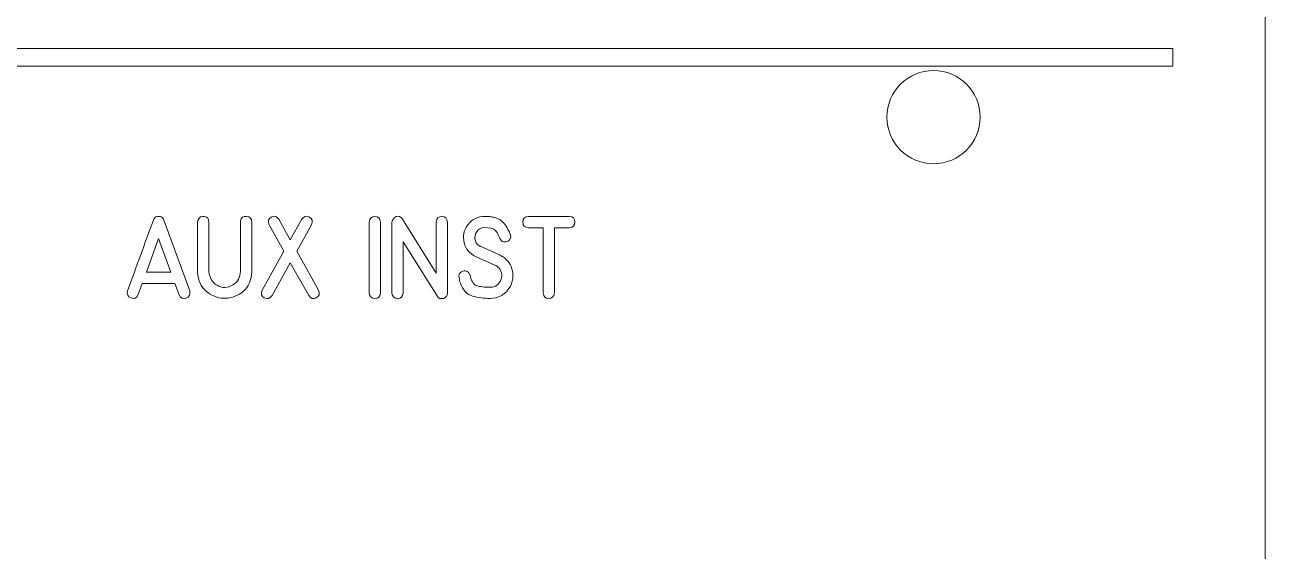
# Model space of a CAD drawing. Header units: millimetres. Extents: x -202 to 440, y -81 to 100.
# Drawn here: x -54.3 to -1.1, y 28.8 to 51.4 of the extents above; entities that cross this region are included whole.
import ezdxf

# ---------------------------------------------------------------- set-up
doc = ezdxf.new("R2010")
doc.units = ezdxf.units.MM
doc.header["$MEASUREMENT"] = 0
doc.layers.add('Cut', color=7, linetype='Continuous')
doc.layers.add('Engrave', color=7, linetype='Continuous')

msp = doc.modelspace()

# ---------------------------------------------------------------- linework, layer by layer
at = {"layer": 'Cut', "color": 250, "lineweight": 9}
for points, knots in [([(-1.0952, 97.6658), (-1.0954, 98.0639), (-1.2538, 98.4456), (-1.5355, 98.7269), (-1.5355, 98.7269), (-1.8171, 99.0082), (-2.1971, 99.1661), (-2.5952, 99.1658), (-2.5952, 99.1658), (-2.5952, 99.1658), (-144.0452, 99.1658), (-144.0452, 99.1658), (-144.0452, 99.1658), (-144.4432, 99.1656), (-144.8249, 99.0072), (-145.1062, 98.7255), (-145.1062, 98.7255), (-145.3875, 98.4439), (-145.5454, 98.0639), (-145.5452, 97.6658), (-145.5452, 97.6658), (-145.5452, 97.6658), (-145.5452, 93.1783), (-145.5452, 93.1783), (-145.5452, 93.1783), (-145.5449, 92.7802), (-145.3865, 92.3986), (-145.1049, 92.1173), (-145.1049, 92.1173), (-144.8232, 91.836), (-144.4432, 91.6781), (-144.0452, 91.6783), (-144.0452, 91.6783), (-144.0452, 91.6783), (-141.5827, 91.6783), (-141.5827, 91.6783), (-141.5827, 91.6783), (-139.4391, 91.6783), (-137.4583, 90.5347), (-136.3865, 88.6783), (-136.3865, 88.6783), (-135.3147, 86.8219), (-135.3147, 84.5347), (-136.3865, 82.6783), (-136.3865, 82.6783), (-137.4583, 80.8219), (-139.4391, 79.6783), (-141.5827, 79.6783), (-141.5827, 79.6783), (-141.5827, 79.6783), (-144.0452, 79.6783), (-144.0452, 79.6783), (-144.0452, 79.6783), (-144.4432, 79.6781), (-144.8249, 79.5197), (-145.1062, 79.238), (-145.1062, 79.238), (-145.3875, 78.9564), (-145.5454, 78.5764), (-145.5452, 78.1783), (-145.5452, 78.1783), (-145.5452, 78.1783), (-145.5452, 16.9783), (-145.5452, 16.9783), (-145.5452, 16.9783), (-145.5449, 16.5802), (-145.3865, 16.1986), (-145.1049, 15.9173), (-145.1049, 15.9173), (-144.8232, 15.636), (-144.4432, 15.4781), (-144.0452, 15.4783), (-144.0452, 15.4783), (-144.0452, 15.4783), (-141.5827, 15.4783), (-141.5827, 15.4783), (-141.5827, 15.4783), (-139.4391, 15.4783), (-137.4583, 14.3347), (-136.3865, 12.4783), (-136.3865, 12.4783), (-135.3147, 10.6219), (-135.3147, 8.3347), (-136.3865, 6.4783), (-136.3865, 6.4783), (-137.4583, 4.6219), (-139.4391, 3.4783), (-141.5827, 3.4783), (-141.5827, 3.4783), (-141.5827, 3.4783), (-144.0452, 3.4783), (-144.0452, 3.4783), (-144.0452, 3.4783), (-144.4432, 3.4781), (-144.8249, 3.3197), (-145.1062, 3.038), (-145.1062, 3.038), (-145.3875, 2.7564), (-145.5454, 2.3764), (-145.5452, 1.9783), (-145.5452, 1.9783), (-145.5452, 1.9783), (-145.5452, -59.2217), (-145.5452, -59.2217), (-145.5452, -59.2217), (-145.5449, -59.6198), (-145.3865, -60.0014), (-145.1049, -60.2827), (-145.1049, -60.2827), (-144.8232, -60.564), (-144.4432, -60.7219), (-144.0452, -60.7217), (-144.0452, -60.7217), (-144.0452, -60.7217), (-141.5827, -60.7217), (-141.5827, -60.7217), (-141.5827, -60.7217), (-139.4391, -60.7217), (-137.4583, -61.8653), (-136.3865, -63.7217), (-136.3865, -63.7217), (-135.3147, -65.5781), (-135.3147, -67.8653), (-136.3865, -69.7217), (-136.3865, -69.7217), (-137.4583, -71.5781), (-139.4391, -72.7217), (-141.5827, -72.7217), (-141.5827, -72.7217), (-141.5827, -72.7217), (-144.0452, -72.7217), (-144.0452, -72.7217), (-144.0452, -72.7217), (-144.4432, -72.7219), (-144.8249, -72.8803), (-145.1062, -73.162), (-145.1062, -73.162), (-145.3875, -73.4436), (-145.5454, -73.8236), (-145.5452, -74.2217), (-145.5452, -74.2217), (-145.5452, -74.2217), (-145.5452, -78.7092), (-145.5452, -78.7092), (-145.5452, -78.7092), (-145.5449, -79.1073), (-145.3865, -79.4889), (-145.1049, -79.7702), (-145.1049, -79.7702), (-144.8232, -80.0515), (-144.4432, -80.2094), (-144.0452, -80.2092), (-144.0452, -80.2092), (-144.0452, -80.2092), (-2.5952, -80.2092), (-2.5952, -80.2092), (-2.5952, -80.2092), (-2.1971, -80.2089), (-1.8154, -80.0505), (-1.5341, -79.7689), (-1.5341, -79.7689), (-1.2528, -79.4872), (-1.0949, -79.1073), (-1.0952, -78.7092), (-1.0952, -78.7092), (-1.0952, -78.7092), (-1.0952, -74.2217), (-1.0952, -74.2217), (-1.0952, -74.2217), (-1.0954, -73.8236), (-1.2538, -73.4419), (-1.5355, -73.1606), (-1.5355, -73.1606), (-1.8171, -72.8793), (-2.1971, -72.7214), (-2.5952, -72.7217), (-2.5952, -72.7217), (-2.5952, -72.7217), (-5.0577, -72.7217), (-5.0577, -72.7217), (-5.0577, -72.7217), (-7.2013, -72.7217), (-9.182, -71.5781), (-10.2538, -69.7217), (-10.2538, -69.7217), (-11.3256, -67.8653), (-11.3256, -65.5781), (-10.2538, -63.7217), (-10.2538, -63.7217), (-9.182, -61.8653), (-7.2013, -60.7217), (-5.0577, -60.7217), (-5.0577, -60.7217), (-5.0577, -60.7217), (-2.5952, -60.7217), (-2.5952, -60.7217), (-2.5952, -60.7217), (-2.1971, -60.7214), (-1.8154, -60.563), (-1.5341, -60.2814), (-1.5341, -60.2814), (-1.2528, -59.9997), (-1.0949, -59.6198), (-1.0952, -59.2217), (-1.0952, -59.2217), (-1.0952, -59.2217), (-1.0952, 1.9783), (-1.0952, 1.9783), (-1.0952, 1.9783), (-1.0954, 2.3764), (-1.2538, 2.7581), (-1.5355, 3.0394), (-1.5355, 3.0394), (-1.8171, 3.3207), (-2.1971, 3.4786), (-2.5952, 3.4783), (-2.5952, 3.4783), (-2.5952, 3.4783), (-5.0577, 3.4783), (-5.0577, 3.4783), (-5.0577, 3.4783), (-7.2013, 3.4783), (-9.182, 4.6219), (-10.2538, 6.4783), (-10.2538, 6.4783), (-11.3256, 8.3347), (-11.3256, 10.6219), (-10.2538, 12.4783), (-10.2538, 12.4783), (-9.182, 14.3347), (-7.2013, 15.4783), (-5.0577, 15.4783), (-5.0577, 15.4783), (-5.0577, 15.4783), (-2.5952, 15.4783), (-2.5952, 15.4783), (-2.5952, 15.4783), (-2.1971, 15.4786), (-1.8154, 15.637), (-1.5341, 15.9186), (-1.5341, 15.9186), (-1.2528, 16.2003), (-1.0949, 16.5802), (-1.0952, 16.9783), (-1.0952, 16.9783), (-1.0952, 16.9783), (-1.0952, 78.1783), (-1.0952, 78.1783), (-1.0952, 78.1783), (-1.0954, 78.5764), (-1.2538, 78.9581), (-1.5355, 79.2394), (-1.5355, 79.2394), (-1.8171, 79.5207), (-2.1971, 79.6786), (-2.5952, 79.6783), (-2.5952, 79.6783), (-2.5952, 79.6783), (-5.0577, 79.6783), (-5.0577, 79.6783), (-5.0577, 79.6783), (-7.2013, 79.6783), (-9.182, 80.8219), (-10.2538, 82.6783), (-10.2538, 82.6783), (-11.3256, 84.5347), (-11.3256, 86.8219), (-10.2538, 88.6783), (-10.2538, 88.6783), (-9.182, 90.5347), (-7.2013, 91.6783), (-5.0577, 91.6783), (-5.0577, 91.6783), (-5.0577, 91.6783), (-2.5952, 91.6783), (-2.5952, 91.6783), (-2.5952, 91.6783), (-2.1971, 91.6786), (-1.8154, 91.837), (-1.5341, 92.1186), (-1.5341, 92.1186), (-1.2528, 92.4003), (-1.0949, 92.7802), (-1.0952, 93.1783), (-1.0952, 93.1783), (-1.0952, 93.1783), (-1.0952, 97.6658), (-1.0952, 97.6658)], [0, 0, 0, 0, 0.0136986, 0.0136986, 0.0136986, 0.0136986, 0.0273973, 0.0273973, 0.0273973, 0.0273973, 0.0410959, 0.0410959, 0.0410959, 0.0410959, 0.0547945, 0.0547945, 0.0547945, 0.0547945, 0.0684932, 0.0684932, 0.0684932, 0.0684932, 0.0821918, 0.0821918, 0.0821918, 0.0821918, 0.0958904, 0.0958904, 0.0958904, 0.0958904, 0.109589, 0.109589, 0.109589, 0.109589, 0.1232877, 0.1232877, 0.1232877, 0.1232877, 0.1369863, 0.1369863, 0.1369863, 0.1369863, 0.1506849, 0.1506849, 0.1506849, 0.1506849, 0.1643836, 0.1643836, 0.1643836, 0.1643836, 0.1780822, 0.1780822, 0.1780822, 0.1780822, 0.1917808, 0.1917808, 0.1917808, 0.1917808, 0.2054795, 0.2054795, 0.2054795, 0.2054795, 0.2191781, 0.2191781, 0.2191781, 0.2191781, 0.2328767, 0.2328767, 0.2328767, 0.2328767, 0.2465753, 0.2465753, 0.2465753, 0.2465753, 0.260274, 0.260274, 0.260274, 0.260274, 0.2739726, 0.2739726, 0.2739726, 0.2739726, 0.2876712, 0.2876712, 0.2876712, 0.2876712, 0.3013699, 0.3013699, 0.3013699, 0.3013699, 0.3150685, 0.3150685, 0.3150685, 0.3150685, 0.3287671, 0.3287671, 0.3287671, 0.3287671, 0.3424658, 0.3424658, 0.3424658, 0.3424658, 0.3561644, 0.3561644, 0.3561644, 0.3561644, 0.369863, 0.369863, 0.369863, 0.369863, 0.3835616, 0.3835616, 0.3835616, 0.3835616, 0.3972603, 0.3972603, 0.3972603, 0.3972603, 0.4109589, 0.4109589, 0.4109589, 0.4109589, 0.4246575, 0.4246575, 0.4246575, 0.4246575, 0.4383562, 0.4383562, 0.4383562, 0.4383562, 0.4520548, 0.4520548, 0.4520548, 0.4520548, 0.4657534, 0.4657534, 0.4657534, 0.4657534, 0.4794521, 0.4794521, 0.4794521, 0.4794521, 0.4931507, 0.4931507, 0.4931507, 0.4931507, 0.5068493, 0.5068493, 0.5068493, 0.5068493, 0.5205479, 0.5205479, 0.5205479, 0.5205479, 0.5342466, 0.5342466, 0.5342466, 0.5342466, 0.5479452, 0.5479452, 0.5479452, 0.5479452, 0.5616438, 0.5616438, 0.5616438, 0.5616438, 0.5753425, 0.5753425, 0.5753425, 0.5753425, 0.5890411, 0.5890411, 0.5890411, 0.5890411, 0.6027397, 0.6027397, 0.6027397, 0.6027397, 0.6164384, 0.6164384, 0.6164384, 0.6164384, 0.630137, 0.630137, 0.630137, 0.630137, 0.6438356, 0.6438356, 0.6438356, 0.6438356, 0.6575342, 0.6575342, 0.6575342, 0.6575342, 0.6712329, 0.6712329, 0.6712329, 0.6712329, 0.6849315, 0.6849315, 0.6849315, 0.6849315, 0.6986301, 0.6986301, 0.6986301, 0.6986301, 0.7123288, 0.7123288, 0.7123288, 0.7123288, 0.7260274, 0.7260274, 0.7260274, 0.7260274, 0.739726, 0.739726, 0.739726, 0.739726, 0.7534247, 0.7534247, 0.7534247, 0.7534247, 0.7671233, 0.7671233, 0.7671233, 0.7671233, 0.7808219, 0.7808219, 0.7808219, 0.7808219, 0.7945205, 0.7945205, 0.7945205, 0.7945205, 0.8082192, 0.8082192, 0.8082192, 0.8082192, 0.8219178, 0.8219178, 0.8219178, 0.8219178, 0.8356164, 0.8356164, 0.8356164, 0.8356164, 0.8493151, 0.8493151, 0.8493151, 0.8493151, 0.8630137, 0.8630137, 0.8630137, 0.8630137, 0.8767123, 0.8767123, 0.8767123, 0.8767123, 0.890411, 0.890411, 0.890411, 0.890411, 0.9041096, 0.9041096, 0.9041096, 0.9041096, 0.9178082, 0.9178082, 0.9178082, 0.9178082, 0.9315068, 0.9315068, 0.9315068, 0.9315068, 0.9452055, 0.9452055, 0.9452055, 0.9452055, 0.9589041, 0.9589041, 0.9589041, 0.9589041, 0.9726027, 0.9726027, 0.9726027, 0.9726027, 1, 1, 1, 1]), ([(-15.3202, 49.4784), (-14.2156, 49.4784), (-13.3202, 48.5829), (-13.3202, 47.4782), (-13.3202, 47.4782), (-13.3202, 46.3737), (-14.2156, 45.4782), (-15.3202, 45.4782), (-15.3202, 45.4782), (-16.4248, 45.4783), (-17.3202, 46.3737), (-17.3202, 47.4782), (-17.3202, 47.4782), (-17.3202, 48.5829), (-16.4248, 49.4782), (-15.3202, 49.4784)], [0, 0, 0, 0, 0.2, 0.2, 0.2, 0.2, 0.4, 0.4, 0.4, 0.4, 0.6, 0.6, 0.6, 0.6, 1, 1, 1, 1])]:
    msp.add_open_spline(points, degree=3, knots=knots, dxfattribs=at)
at = {"layer": 'Engrave', "color": 240, "lineweight": 9}
for points, knots in [([(-57.9291, 49.6667), (-57.9291, 49.6667), (-57.6624, 50.4182), (-57.6624, 50.4182), (-57.6624, 50.4182), (-57.6624, 50.4182), (-5.0577, 50.4182), (-5.0577, 50.4182), (-5.0577, 50.4182), (-5.0577, 50.4182), (-5.0577, 49.6682), (-5.0577, 49.6682), (-5.0577, 49.6682), (-5.0577, 49.6682), (-57.1327, 49.6682), (-57.1327, 49.6682), (-57.1327, 49.6682), (-57.1327, 49.6682), (-57.9291, 49.6667), (-57.9291, 49.6667)], [0, 0, 0, 0, 0.1666667, 0.1666667, 0.1666667, 0.1666667, 0.3333333, 0.3333333, 0.3333333, 0.3333333, 0.5, 0.5, 0.5, 0.5, 0.6666667, 0.6666667, 0.6666667, 0.6666667, 1, 1, 1, 1]), ([(-49.8905, 40.0241), (-49.707, 40.5309), (-49.523, 41.0371), (-49.339, 41.5428), (-49.339, 41.5428), (-49.1543, 42.0484), (-48.9697, 42.5546), (-48.7851, 43.0609), (-48.7851, 43.0609), (-48.7469, 43.1655), (-48.6716, 43.2184), (-48.5593, 43.2196), (-48.5593, 43.2196), (-48.4464, 43.2208), (-48.3706, 43.1679), (-48.3318, 43.0609), (-48.3318, 43.0609), (-48.3318, 43.0609), (-47.2276, 40.0159), (-47.2276, 40.0159), (-47.2276, 40.0159), (-47.1935, 39.8536), (-47.2429, 39.7495), (-47.3758, 39.7025), (-47.3758, 39.7025), (-47.5093, 39.6549), (-47.6116, 39.7037), (-47.6845, 39.8471), (-47.6845, 39.8471), (-47.6845, 39.8471), (-47.8614, 40.3398), (-47.8614, 40.3398), (-47.8614, 40.3398), (-47.8614, 40.3398), (-49.2655, 40.3398), (-49.2655, 40.3398), (-49.2655, 40.3398), (-49.2655, 40.3398), (-49.4377, 39.8589), (-49.4377, 39.8589), (-49.4377, 39.8589), (-49.5112, 39.7142), (-49.6159, 39.6672), (-49.7511, 39.7172), (-49.7511, 39.7172), (-49.8869, 39.7666), (-49.9334, 39.8695), (-49.8905, 40.0241)], [0, 0, 0, 0, 0.0769231, 0.0769231, 0.0769231, 0.0769231, 0.1538462, 0.1538462, 0.1538462, 0.1538462, 0.2307692, 0.2307692, 0.2307692, 0.2307692, 0.3076923, 0.3076923, 0.3076923, 0.3076923, 0.3846154, 0.3846154, 0.3846154, 0.3846154, 0.4615385, 0.4615385, 0.4615385, 0.4615385, 0.5384615, 0.5384615, 0.5384615, 0.5384615, 0.6153846, 0.6153846, 0.6153846, 0.6153846, 0.6923077, 0.6923077, 0.6923077, 0.6923077, 0.7692308, 0.7692308, 0.7692308, 0.7692308, 0.8461538, 0.8461538, 0.8461538, 0.8461538, 1, 1, 1, 1]), ([(-44.5666, 40.8549), (-44.5666, 40.8549), (-44.5666, 40.8202), (-44.5666, 40.8202), (-44.5666, 40.8202), (-44.5701, 40.7626), (-44.5725, 40.7285), (-44.5731, 40.7167), (-44.5731, 40.7167), (-44.6213, 40.3657), (-44.7659, 40.1064), (-45.0058, 39.9388), (-45.0058, 39.9388), (-45.2457, 39.7719), (-45.502, 39.6937), (-45.7736, 39.7048), (-45.7736, 39.7048), (-46.0459, 39.716), (-46.2952, 39.8148), (-46.5203, 40.0017), (-46.5203, 40.0017), (-46.7461, 40.1893), (-46.869, 40.4621), (-46.8884, 40.8202), (-46.8884, 40.8202), (-46.8884, 40.8202), (-46.8884, 40.8549), (-46.8884, 40.8549), (-46.8884, 40.8549), (-46.8884, 40.8549), (-46.8884, 42.9785), (-46.8884, 42.9785), (-46.8884, 42.9785), (-46.8884, 43.0126), (-46.8819, 43.0438), (-46.8696, 43.0714), (-46.8696, 43.0714), (-46.8143, 43.192), (-46.7226, 43.2396), (-46.5944, 43.2143), (-46.5944, 43.2143), (-46.4668, 43.189), (-46.4028, 43.1102), (-46.4028, 42.9785), (-46.4028, 42.9785), (-46.4028, 42.9785), (-46.4028, 40.8549), (-46.4028, 40.8549), (-46.4028, 40.8549), (-46.3857, 40.5903), (-46.2693, 40.3927), (-46.0541, 40.2622), (-46.0541, 40.2622), (-45.8383, 40.1311), (-45.612, 40.137), (-45.3744, 40.2793), (-45.3744, 40.2793), (-45.2674, 40.3422), (-45.1892, 40.4239), (-45.1392, 40.5238), (-45.1392, 40.5238), (-45.0893, 40.6238), (-45.0599, 40.7343), (-45.0505, 40.8549), (-45.0505, 40.8549), (-45.0505, 40.8549), (-45.0505, 42.9785), (-45.0505, 42.9785), (-45.0505, 42.9785), (-45.0505, 42.9991), (-45.0493, 43.0144), (-45.0469, 43.025), (-45.0469, 43.025), (-45.0205, 43.1661), (-44.9341, 43.2302), (-44.7871, 43.2161), (-44.7871, 43.2161), (-44.6401, 43.2025), (-44.5666, 43.1232), (-44.5666, 42.9785), (-44.5666, 42.9785), (-44.5666, 42.9785), (-44.5666, 40.8549), (-44.5666, 40.8549)], [0, 0, 0, 0, 0.0454545, 0.0454545, 0.0454545, 0.0454545, 0.0909091, 0.0909091, 0.0909091, 0.0909091, 0.1363636, 0.1363636, 0.1363636, 0.1363636, 0.1818182, 0.1818182, 0.1818182, 0.1818182, 0.2272727, 0.2272727, 0.2272727, 0.2272727, 0.2727273, 0.2727273, 0.2727273, 0.2727273, 0.3181818, 0.3181818, 0.3181818, 0.3181818, 0.3636364, 0.3636364, 0.3636364, 0.3636364, 0.4090909, 0.4090909, 0.4090909, 0.4090909, 0.4545455, 0.4545455, 0.4545455, 0.4545455, 0.5, 0.5, 0.5, 0.5, 0.5454545, 0.5454545, 0.5454545, 0.5454545, 0.5909091, 0.5909091, 0.5909091, 0.5909091, 0.6363636, 0.6363636, 0.6363636, 0.6363636, 0.6818182, 0.6818182, 0.6818182, 0.6818182, 0.7272727, 0.7272727, 0.7272727, 0.7272727, 0.7727273, 0.7727273, 0.7727273, 0.7727273, 0.8181818, 0.8181818, 0.8181818, 0.8181818, 0.8636364, 0.8636364, 0.8636364, 0.8636364, 0.9090909, 0.9090909, 0.9090909, 0.9090909, 1, 1, 1, 1]), ([(-44.1203, 40.0535), (-44.1203, 40.0535), (-43.1884, 41.7209), (-43.1884, 41.7209), (-43.1884, 41.7209), (-43.1884, 41.7209), (-43.824, 42.8598), (-43.824, 42.8598), (-43.824, 42.8598), (-43.8852, 43.0103), (-43.8534, 43.1202), (-43.7293, 43.1896), (-43.7293, 43.1896), (-43.6053, 43.259), (-43.4953, 43.2278), (-43.3983, 43.0955), (-43.3983, 43.0955), (-43.3983, 43.0955), (-42.9127, 42.2189), (-42.9127, 42.2189), (-42.9127, 42.2189), (-42.9127, 42.2189), (-42.4235, 43.0955), (-42.4235, 43.0955), (-42.4235, 43.0955), (-42.3271, 43.2278), (-42.2177, 43.259), (-42.0948, 43.1902), (-42.0948, 43.1902), (-41.972, 43.1214), (-41.9396, 43.0109), (-41.9984, 42.858), (-41.9984, 42.858), (-41.9984, 42.858), (-42.6322, 41.7209), (-42.6322, 41.7209), (-42.6322, 41.7209), (-42.6322, 41.7209), (-41.7021, 40.0535), (-41.7021, 40.0535), (-41.7021, 40.0535), (-41.6398, 39.9018), (-41.6721, 39.7913), (-41.7985, 39.7219), (-41.7985, 39.7219), (-41.9249, 39.6525), (-42.0331, 39.6848), (-42.1237, 39.8195), (-42.1237, 39.8195), (-42.1237, 39.8195), (-42.9127, 41.2247), (-42.9127, 41.2247), (-42.9127, 41.2247), (-42.9127, 41.2247), (-43.6929, 39.8195), (-43.6929, 39.8195), (-43.6929, 39.8195), (-43.7928, 39.6884), (-43.9046, 39.6566), (-44.028, 39.7248), (-44.028, 39.7248), (-44.1515, 39.7924), (-44.1827, 39.9018), (-44.1203, 40.0535)], [0, 0, 0, 0, 0.0588235, 0.0588235, 0.0588235, 0.0588235, 0.1176471, 0.1176471, 0.1176471, 0.1176471, 0.1764706, 0.1764706, 0.1764706, 0.1764706, 0.2352941, 0.2352941, 0.2352941, 0.2352941, 0.2941176, 0.2941176, 0.2941176, 0.2941176, 0.3529412, 0.3529412, 0.3529412, 0.3529412, 0.4117647, 0.4117647, 0.4117647, 0.4117647, 0.4705882, 0.4705882, 0.4705882, 0.4705882, 0.5294118, 0.5294118, 0.5294118, 0.5294118, 0.5882353, 0.5882353, 0.5882353, 0.5882353, 0.6470588, 0.6470588, 0.6470588, 0.6470588, 0.7058824, 0.7058824, 0.7058824, 0.7058824, 0.7647059, 0.7647059, 0.7647059, 0.7647059, 0.8235294, 0.8235294, 0.8235294, 0.8235294, 0.8823529, 0.8823529, 0.8823529, 0.8823529, 1, 1, 1, 1]), ([(-39.0405, 39.9294), (-39.0658, 39.7677), (-39.1475, 39.6872), (-39.2857, 39.6878), (-39.2857, 39.6878), (-39.4245, 39.6884), (-39.5056, 39.7689), (-39.5297, 39.9294), (-39.5297, 39.9294), (-39.5297, 39.9294), (-39.5297, 42.975), (-39.5297, 42.975), (-39.5297, 42.975), (-39.5056, 43.1367), (-39.4245, 43.2184), (-39.2857, 43.219), (-39.2857, 43.219), (-39.1475, 43.2196), (-39.0658, 43.1379), (-39.0405, 42.975), (-39.0405, 42.975), (-39.0405, 42.975), (-39.0405, 39.9294), (-39.0405, 39.9294)], [0, 0, 0, 0, 0.1428571, 0.1428571, 0.1428571, 0.1428571, 0.2857143, 0.2857143, 0.2857143, 0.2857143, 0.4285714, 0.4285714, 0.4285714, 0.4285714, 0.5714286, 0.5714286, 0.5714286, 0.5714286, 0.7142857, 0.7142857, 0.7142857, 0.7142857, 1, 1, 1, 1]), ([(-36.1726, 39.9294), (-36.1726, 39.8089), (-36.2308, 39.7325), (-36.3472, 39.6995), (-36.3472, 39.6995), (-36.4642, 39.6672), (-36.5541, 39.7013), (-36.6188, 39.8024), (-36.6188, 39.8024), (-36.6188, 39.8024), (-38.0658, 42.1225), (-38.0658, 42.1225), (-38.0658, 42.1225), (-38.0658, 42.1225), (-38.0658, 39.9294), (-38.0658, 39.9294), (-38.0658, 39.9294), (-38.091, 39.7689), (-38.1722, 39.6884), (-38.3092, 39.6884), (-38.3092, 39.6884), (-38.4467, 39.6884), (-38.5273, 39.7689), (-38.5514, 39.9294), (-38.5514, 39.9294), (-38.5514, 39.9294), (-38.5514, 42.9715), (-38.5514, 42.9715), (-38.5514, 42.9715), (-38.5343, 43.0908), (-38.4732, 43.1696), (-38.368, 43.2078), (-38.368, 43.2078), (-38.2627, 43.2455), (-38.1751, 43.2096), (-38.1051, 43.1008), (-38.1051, 43.1008), (-38.1051, 43.1008), (-36.6582, 40.7773), (-36.6582, 40.7773), (-36.6582, 40.7773), (-36.6582, 40.7773), (-36.6582, 42.9715), (-36.6582, 42.9715), (-36.6582, 42.9715), (-36.6364, 43.1355), (-36.553, 43.2172), (-36.4077, 43.2155), (-36.4077, 43.2155), (-36.2625, 43.2137), (-36.1843, 43.1326), (-36.1726, 42.9715), (-36.1726, 42.9715), (-36.1726, 42.9715), (-36.1726, 39.9294), (-36.1726, 39.9294)], [0, 0, 0, 0, 0.0666667, 0.0666667, 0.0666667, 0.0666667, 0.1333333, 0.1333333, 0.1333333, 0.1333333, 0.2, 0.2, 0.2, 0.2, 0.2666667, 0.2666667, 0.2666667, 0.2666667, 0.3333333, 0.3333333, 0.3333333, 0.3333333, 0.4, 0.4, 0.4, 0.4, 0.4666667, 0.4666667, 0.4666667, 0.4666667, 0.5333333, 0.5333333, 0.5333333, 0.5333333, 0.6, 0.6, 0.6, 0.6, 0.6666667, 0.6666667, 0.6666667, 0.6666667, 0.7333333, 0.7333333, 0.7333333, 0.7333333, 0.8, 0.8, 0.8, 0.8, 0.8666667, 0.8666667, 0.8666667, 0.8666667, 1, 1, 1, 1]), ([(-33.9454, 41.5692), (-33.9454, 41.5692), (-33.9178, 41.5575), (-33.9178, 41.5575), (-33.9178, 41.5575), (-33.9178, 41.5575), (-33.8866, 41.5422), (-33.8866, 41.5422), (-33.8866, 41.5422), (-33.8866, 41.5422), (-33.859, 41.5263), (-33.859, 41.5263), (-33.859, 41.5263), (-33.8513, 41.5204), (-33.8419, 41.5151), (-33.8325, 41.5098), (-33.8325, 41.5098), (-33.8225, 41.5051), (-33.8131, 41.4993), (-33.8037, 41.494), (-33.8037, 41.494), (-33.5768, 41.3446), (-33.4357, 41.1377), (-33.3822, 40.8737), (-33.3822, 40.8737), (-33.3616, 40.7702), (-33.3569, 40.6638), (-33.368, 40.555), (-33.368, 40.555), (-33.3869, 40.3986), (-33.4415, 40.2546), (-33.5327, 40.1217), (-33.5327, 40.1217), (-33.6238, 39.9888), (-33.7385, 39.8865), (-33.876, 39.8142), (-33.876, 39.8142), (-34.0242, 39.736), (-34.1777, 39.6972), (-34.3364, 39.6972), (-34.3364, 39.6972), (-34.6027, 39.6972), (-34.8567, 39.7313), (-35.0996, 39.7995), (-35.0996, 39.7995), (-35.3418, 39.8677), (-35.5146, 40.0505), (-35.6175, 40.3481), (-35.6175, 40.3481), (-35.6317, 40.3863), (-35.6416, 40.4251), (-35.6487, 40.4651), (-35.6487, 40.4651), (-35.6558, 40.5056), (-35.664, 40.5456), (-35.6728, 40.5862), (-35.6728, 40.5862), (-35.6899, 40.6685), (-35.6699, 40.7414), (-35.6117, 40.8049), (-35.6117, 40.8049), (-35.554, 40.8678), (-35.4817, 40.8919), (-35.3959, 40.8772), (-35.3959, 40.8772), (-35.3048, 40.8584), (-35.2418, 40.8025), (-35.206, 40.7085), (-35.206, 40.7085), (-35.206, 40.7085), (-35.2007, 40.6926), (-35.2007, 40.6926), (-35.2007, 40.6926), (-35.146, 40.4433), (-35.0496, 40.2945), (-34.9126, 40.2463), (-34.9126, 40.2463), (-34.775, 40.1981), (-34.5845, 40.1764), (-34.3399, 40.1811), (-34.3399, 40.1811), (-34.1147, 40.1811), (-33.9601, 40.2869), (-33.876, 40.498), (-33.876, 40.498), (-33.8396, 40.5921), (-33.8337, 40.6902), (-33.859, 40.792), (-33.859, 40.792), (-33.8843, 40.8931), (-33.9342, 40.9783), (-34.0089, 41.0459), (-34.0089, 41.0459), (-34.0424, 41.0748), (-34.0859, 41.1012), (-34.14, 41.1265), (-34.14, 41.1265), (-34.14, 41.1265), (-34.9373, 41.4763), (-34.9373, 41.4763), (-34.9373, 41.4763), (-34.9373, 41.4763), (-34.9632, 41.4904), (-34.9632, 41.4904), (-34.9632, 41.4904), (-35.2242, 41.628), (-35.3859, 41.8238), (-35.4488, 42.0778), (-35.4488, 42.0778), (-35.5258, 42.3718), (-35.4723, 42.6352), (-35.2877, 42.8692), (-35.2877, 42.8692), (-35.1037, 43.1026), (-34.8614, 43.2196), (-34.5622, 43.2196), (-34.5622, 43.2196), (-34.5622, 43.2196), (-34.3723, 43.2143), (-34.3723, 43.2143), (-34.3723, 43.2143), (-34.3105, 43.2031), (-34.2506, 43.192), (-34.1935, 43.1808), (-34.1935, 43.1808), (-34.1359, 43.1702), (-34.0777, 43.1514), (-34.0195, 43.1249), (-34.0195, 43.1249), (-33.8749, 43.0573), (-33.7637, 42.9638), (-33.6867, 42.8457), (-33.6867, 42.8457), (-33.6097, 42.7275), (-33.5403, 42.5993), (-33.4786, 42.4617), (-33.4786, 42.4617), (-33.4727, 42.4488), (-33.4674, 42.4341), (-33.4627, 42.417), (-33.4627, 42.417), (-33.4504, 42.3606), (-33.4562, 42.3095), (-33.4803, 42.2636), (-33.4803, 42.2636), (-33.4939, 42.2348), (-33.5086, 42.213), (-33.5233, 42.1983), (-33.5233, 42.1983), (-33.538, 42.183), (-33.5503, 42.173), (-33.5591, 42.1672), (-33.5591, 42.1672), (-33.6191, 42.1248), (-33.6844, 42.1119), (-33.7555, 42.1295), (-33.7555, 42.1295), (-33.8272, 42.1454), (-33.8813, 42.1913), (-33.9195, 42.2671), (-33.9195, 42.2671), (-33.9495, 42.3336), (-33.9813, 42.4018), (-34.0148, 42.4711), (-34.0148, 42.4711), (-34.0489, 42.5405), (-34.0965, 42.5981), (-34.1571, 42.6446), (-34.1571, 42.6446), (-34.1824, 42.6628), (-34.207, 42.6763), (-34.2306, 42.6846), (-34.2306, 42.6846), (-34.2541, 42.6934), (-34.28, 42.7028), (-34.3088, 42.7134), (-34.3088, 42.7134), (-34.3088, 42.7134), (-34.4205, 42.7322), (-34.4205, 42.7322), (-34.4205, 42.7322), (-34.4205, 42.7322), (-34.5792, 42.7375), (-34.5792, 42.7375), (-34.5792, 42.7375), (-34.7333, 42.7351), (-34.8509, 42.6687), (-34.932, 42.5376), (-34.932, 42.5376), (-34.9873, 42.4535), (-35.0078, 42.36), (-34.9943, 42.2565), (-34.9943, 42.2565), (-34.9784, 42.1295), (-34.9185, 42.0308), (-34.815, 41.9602), (-34.815, 41.9602), (-34.8103, 41.9573), (-34.8056, 41.9532), (-34.7997, 41.949), (-34.7997, 41.949), (-34.7938, 41.9455), (-34.7874, 41.9414), (-34.7809, 41.9379), (-34.7809, 41.9379), (-34.7809, 41.9379), (-34.7615, 41.9296), (-34.7615, 41.9296), (-34.7615, 41.9296), (-34.7615, 41.9296), (-34.7409, 41.9208), (-34.7409, 41.9208), (-34.7409, 41.9208), (-34.7409, 41.9208), (-33.9454, 41.5692), (-33.9454, 41.5692)], [0, 0, 0, 0, 0.0181818, 0.0181818, 0.0181818, 0.0181818, 0.0363636, 0.0363636, 0.0363636, 0.0363636, 0.0545455, 0.0545455, 0.0545455, 0.0545455, 0.0727273, 0.0727273, 0.0727273, 0.0727273, 0.0909091, 0.0909091, 0.0909091, 0.0909091, 0.1090909, 0.1090909, 0.1090909, 0.1090909, 0.1272727, 0.1272727, 0.1272727, 0.1272727, 0.1454545, 0.1454545, 0.1454545, 0.1454545, 0.1636364, 0.1636364, 0.1636364, 0.1636364, 0.1818182, 0.1818182, 0.1818182, 0.1818182, 0.2, 0.2, 0.2, 0.2, 0.2181818, 0.2181818, 0.2181818, 0.2181818, 0.2363636, 0.2363636, 0.2363636, 0.2363636, 0.2545455, 0.2545455, 0.2545455, 0.2545455, 0.2727273, 0.2727273, 0.2727273, 0.2727273, 0.2909091, 0.2909091, 0.2909091, 0.2909091, 0.3090909, 0.3090909, 0.3090909, 0.3090909, 0.3272727, 0.3272727, 0.3272727, 0.3272727, 0.3454545, 0.3454545, 0.3454545, 0.3454545, 0.3636364, 0.3636364, 0.3636364, 0.3636364, 0.3818182, 0.3818182, 0.3818182, 0.3818182, 0.4, 0.4, 0.4, 0.4, 0.4181818, 0.4181818, 0.4181818, 0.4181818, 0.4363636, 0.4363636, 0.4363636, 0.4363636, 0.4545455, 0.4545455, 0.4545455, 0.4545455, 0.4727273, 0.4727273, 0.4727273, 0.4727273, 0.4909091, 0.4909091, 0.4909091, 0.4909091, 0.5090909, 0.5090909, 0.5090909, 0.5090909, 0.5272727, 0.5272727, 0.5272727, 0.5272727, 0.5454545, 0.5454545, 0.5454545, 0.5454545, 0.5636364, 0.5636364, 0.5636364, 0.5636364, 0.5818182, 0.5818182, 0.5818182, 0.5818182, 0.6, 0.6, 0.6, 0.6, 0.6181818, 0.6181818, 0.6181818, 0.6181818, 0.6363636, 0.6363636, 0.6363636, 0.6363636, 0.6545455, 0.6545455, 0.6545455, 0.6545455, 0.6727273, 0.6727273, 0.6727273, 0.6727273, 0.6909091, 0.6909091, 0.6909091, 0.6909091, 0.7090909, 0.7090909, 0.7090909, 0.7090909, 0.7272727, 0.7272727, 0.7272727, 0.7272727, 0.7454545, 0.7454545, 0.7454545, 0.7454545, 0.7636364, 0.7636364, 0.7636364, 0.7636364, 0.7818182, 0.7818182, 0.7818182, 0.7818182, 0.8, 0.8, 0.8, 0.8, 0.8181818, 0.8181818, 0.8181818, 0.8181818, 0.8363636, 0.8363636, 0.8363636, 0.8363636, 0.8545455, 0.8545455, 0.8545455, 0.8545455, 0.8727273, 0.8727273, 0.8727273, 0.8727273, 0.8909091, 0.8909091, 0.8909091, 0.8909091, 0.9090909, 0.9090909, 0.9090909, 0.9090909, 0.9272727, 0.9272727, 0.9272727, 0.9272727, 0.9454545, 0.9454545, 0.9454545, 0.9454545, 0.9636364, 0.9636364, 0.9636364, 0.9636364, 1, 1, 1, 1]), ([(-32.0628, 39.933), (-32.0628, 39.933), (-32.0628, 42.734), (-32.0628, 42.734), (-32.0628, 42.734), (-32.0628, 42.734), (-32.6948, 42.734), (-32.6948, 42.734), (-32.6948, 42.734), (-32.8554, 42.7463), (-32.9359, 42.8274), (-32.9353, 42.9756), (-32.9353, 42.9756), (-32.9347, 43.1244), (-32.8542, 43.2061), (-32.6948, 43.2196), (-32.6948, 43.2196), (-32.6948, 43.2196), (-30.9463, 43.2196), (-30.9463, 43.2196), (-30.9463, 43.2196), (-30.7881, 43.2073), (-30.7082, 43.1255), (-30.7076, 42.9756), (-30.7076, 42.9756), (-30.707, 42.8263), (-30.7869, 42.7451), (-30.9463, 42.734), (-30.9463, 42.734), (-30.9463, 42.734), (-31.5766, 42.734), (-31.5766, 42.734), (-31.5766, 42.734), (-31.5766, 42.734), (-31.5766, 39.933), (-31.5766, 39.933), (-31.5766, 39.933), (-31.603, 39.7701), (-31.6877, 39.6895), (-31.8311, 39.6919), (-31.8311, 39.6919), (-31.974, 39.6943), (-32.051, 39.7748), (-32.0628, 39.933)], [0, 0, 0, 0, 0.0833333, 0.0833333, 0.0833333, 0.0833333, 0.1666667, 0.1666667, 0.1666667, 0.1666667, 0.25, 0.25, 0.25, 0.25, 0.3333333, 0.3333333, 0.3333333, 0.3333333, 0.4166667, 0.4166667, 0.4166667, 0.4166667, 0.5, 0.5, 0.5, 0.5, 0.5833333, 0.5833333, 0.5833333, 0.5833333, 0.6666667, 0.6666667, 0.6666667, 0.6666667, 0.75, 0.75, 0.75, 0.75, 0.8333333, 0.8333333, 0.8333333, 0.8333333, 1, 1, 1, 1]), ([(-48.0372, 40.8237), (-48.0372, 40.8237), (-48.5611, 42.2706), (-48.5611, 42.2706), (-48.5611, 42.2706), (-48.5611, 42.2706), (-49.0879, 40.8237), (-49.0879, 40.8237), (-49.0879, 40.8237), (-49.0879, 40.8237), (-48.0372, 40.8237), (-48.0372, 40.8237)], [0, 0, 0, 0, 0.25, 0.25, 0.25, 0.25, 0.5, 0.5, 0.5, 0.5, 1, 1, 1, 1]), ([(-48.5611, 42.2706), (-48.5611, 42.2706), (-48.0372, 40.8237), (-48.0372, 40.8237), (-48.0372, 40.8237), (-48.0372, 40.8237), (-48.5611, 42.2706), (-48.5611, 42.2706)], [0, 0, 0, 0, 0.3333333, 0.3333333, 0.3333333, 0.3333333, 1, 1, 1, 1])]:
    msp.add_open_spline(points, degree=3, knots=knots, dxfattribs=at)

doc.saveas('drawing.dxf')
